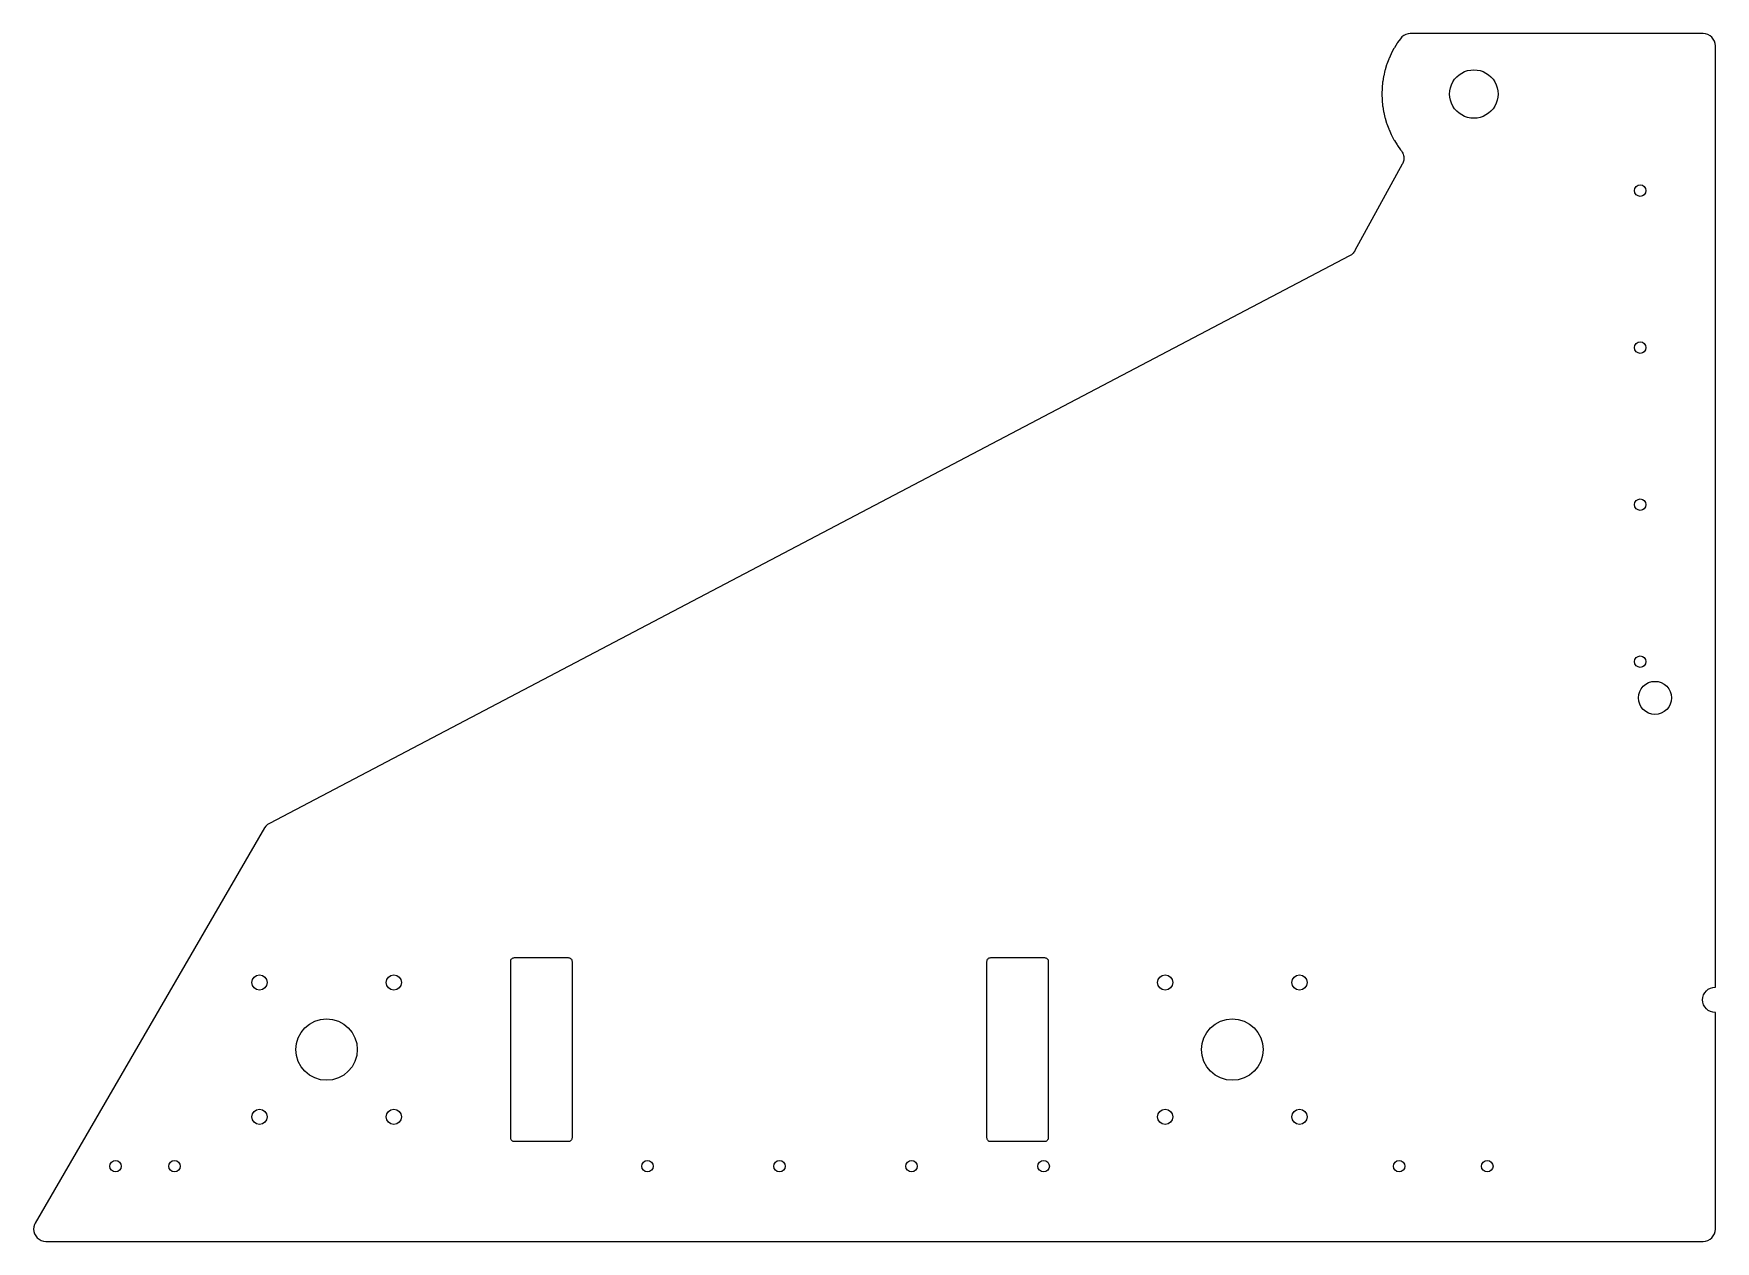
# Model space of a CAD drawing. Header units: millimetres. Extents: x 0 to 1393, y 0 to 1000.
import ezdxf

# ---------------------------------------------------------------- set-up
doc = ezdxf.new("R2010")
doc.units = ezdxf.units.MM

msp = doc.modelspace()

# ---------------------------------------------------------------- linework, layer by layer
for p, q in [((1129.11, 992.056), (1126.82, 988.378)), ((1129.47, 992.6), (1129.11, 992.056)), ((1131.78, 995.825), (1129.47, 992.6)), ((1133.08, 997.299), (1131.78, 995.825)), ((1134.63, 998.492), (1133.08, 997.299)), ((1136.39, 999.359), (1134.63, 998.492)), ((1138.28, 999.866), (1136.39, 999.359)), ((1139.91, 1000), (1138.28, 999.866)), ((1382.64, 1000), (1139.91, 1000)), ((1384.59, 999.808), (1382.64, 1000)), ((1386.47, 999.239), (1384.59, 999.808)), ((1388.2, 998.315), (1386.47, 999.239)), ((1389.71, 997.071), (1388.2, 998.315)), ((1390.95, 995.556), (1389.71, 997.071)), ((1391.88, 993.827), (1390.95, 995.556)), ((1392.45, 991.951), (1391.88, 993.827)), ((1392.64, 990), (1392.45, 991.951)), ((1392.64, 210.525), (1392.64, 990)), ((1122.12, 978.854), (1120.6, 974.8)), ((1122.27, 979.219), (1122.12, 978.854)), ((1122.38, 979.459), (1122.27, 979.219)), ((1124.16, 983.405), (1122.38, 979.459)), ((1124.45, 983.991), (1124.16, 983.405)), ((1126.49, 987.812), (1124.45, 983.991)), ((1126.82, 988.378), (1126.49, 987.812)), ((1117.85, 964.543), (1117.15, 960.27)), ((1117.98, 965.185), (1117.85, 964.543)), ((1118.96, 969.403), (1117.98, 965.185)), ((1119.13, 970.035), (1118.96, 969.403)), ((1120.39, 974.18), (1119.13, 970.035)), ((1120.6, 974.8), (1120.39, 974.18)), ((1175.28, 960.025), (1176.73, 962.206)), ((1176.73, 962.206), (1178.46, 964.177)), ((1178.46, 964.177), (1180.43, 965.907)), ((1180.43, 965.907), (1182.62, 967.364)), ((1182.62, 967.364), (1184.97, 968.524)), ((1184.97, 968.524), (1187.45, 969.367)), ((1187.45, 969.367), (1190.02, 969.878)), ((1190.02, 969.878), (1192.64, 970.05)), ((1192.64, 970.05), (1195.26, 969.878)), ((1195.26, 969.878), (1197.83, 969.367)), ((1197.83, 969.367), (1200.31, 968.524)), ((1200.31, 968.524), (1202.67, 967.364)), ((1202.67, 967.364), (1204.85, 965.907)), ((1204.85, 965.907), (1206.82, 964.177)), ((1206.82, 964.177), (1208.55, 962.206)), ((1208.55, 962.206), (1210, 960.025)), ((1116.59, 954.656), (1116.45, 950.327)), ((1116.45, 950.327), (1116.45, 949.673)), ((1116.45, 949.673), (1116.59, 945.344)), ((1116.64, 955.309), (1116.59, 954.656)), ((1117.06, 959.62), (1116.64, 955.309)), ((1117.1, 959.975), (1117.06, 959.62)), ((1117.15, 960.27), (1117.1, 959.975)), ((1172.59, 950), (1172.76, 952.617)), ((1172.76, 947.383), (1172.59, 950)), ((1172.76, 952.617), (1173.27, 955.189)), ((1173.27, 944.811), (1172.76, 947.383)), ((1173.27, 955.189), (1174.12, 957.673)), ((1174.12, 957.673), (1175.28, 960.025)), ((1210, 960.025), (1211.16, 957.673)), ((1211.16, 957.673), (1212.01, 955.189)), ((1212.01, 955.189), (1212.52, 952.617)), ((1212.52, 947.383), (1212.01, 944.811)), ((1212.52, 952.617), (1212.69, 950)), ((1212.69, 950), (1212.52, 947.383)), ((1116.59, 945.344), (1116.64, 944.691)), ((1116.64, 944.691), (1117.06, 940.38)), ((1117.06, 940.38), (1117.1, 940.026)), ((1117.1, 940.026), (1117.15, 939.73)), ((1117.15, 939.73), (1117.85, 935.457)), ((1117.85, 935.457), (1117.98, 934.815)), ((1117.98, 934.815), (1118.96, 930.597)), ((1174.12, 942.327), (1173.27, 944.811)), ((1175.28, 939.975), (1174.12, 942.327)), ((1176.73, 937.794), (1175.28, 939.975)), ((1178.46, 935.823), (1176.73, 937.794)), ((1180.43, 934.093), (1178.46, 935.823)), ((1182.62, 932.636), (1180.43, 934.093)), ((1204.85, 934.093), (1202.67, 932.636)), ((1206.82, 935.823), (1204.85, 934.093)), ((1208.55, 937.794), (1206.82, 935.823)), ((1210, 939.975), (1208.55, 937.794)), ((1211.16, 942.327), (1210, 939.975)), ((1212.01, 944.811), (1211.16, 942.327)), ((1118.96, 930.597), (1119.13, 929.965)), ((1119.13, 929.965), (1120.39, 925.819)), ((1120.39, 925.819), (1120.6, 925.2)), ((1120.6, 925.2), (1122.12, 921.146)), ((1122.12, 921.146), (1122.27, 920.782)), ((1122.27, 920.782), (1122.38, 920.541)), ((1122.38, 920.541), (1124.16, 916.596)), ((1184.97, 931.476), (1182.62, 932.636)), ((1187.45, 930.633), (1184.97, 931.476)), ((1190.02, 930.122), (1187.45, 930.633)), ((1192.64, 929.95), (1190.02, 930.122)), ((1195.26, 930.122), (1192.64, 929.95)), ((1197.83, 930.633), (1195.26, 930.122)), ((1200.31, 931.476), (1197.83, 930.633)), ((1202.67, 932.636), (1200.31, 931.476)), ((1124.16, 916.596), (1124.45, 916.009)), ((1124.45, 916.009), (1126.49, 912.188)), ((1126.49, 912.188), (1126.82, 911.622)), ((1126.82, 911.622), (1129.11, 907.944)), ((1129.11, 907.944), (1129.47, 907.4)), ((1129.47, 907.4), (1132, 903.878)), ((1133.41, 891.885), (1094.21, 820.336)), ((1132, 903.878), (1132.2, 903.611)), ((1132.2, 903.611), (1132.63, 903.034)), ((1132.63, 903.034), (1133.34, 901.949)), ((1133.34, 901.949), (1133.81, 901.06)), ((1133.62, 892.327), (1133.41, 891.885)), ((1134.1, 893.452), (1133.62, 892.327)), ((1133.81, 901.06), (1134.17, 900.165)), ((1134.39, 894.385), (1134.1, 893.452)), ((1134.17, 900.165), (1134.44, 899.227)), ((1134.59, 895.342), (1134.39, 894.385)), ((1134.44, 899.227), (1134.62, 898.266)), ((1134.7, 896.314), (1134.59, 895.342)), ((1134.62, 898.266), (1134.71, 897.292)), ((1134.71, 897.292), (1134.7, 896.314)), ((1325.65, 870), (1326.01, 871.823)), ((1326.01, 868.177), (1325.65, 870)), ((1326.01, 871.823), (1327.04, 873.368)), ((1327.04, 866.632), (1326.01, 868.177)), ((1327.04, 873.368), (1328.59, 874.4)), ((1328.59, 865.6), (1327.04, 866.632)), ((1328.59, 874.4), (1330.41, 874.762)), ((1330.41, 865.237), (1328.59, 865.6)), ((1330.41, 874.762), (1332.23, 874.4)), ((1332.23, 865.6), (1330.41, 865.237)), ((1332.23, 874.4), (1333.78, 873.368)), ((1333.78, 866.632), (1332.23, 865.6)), ((1333.78, 873.368), (1334.81, 871.823)), ((1334.81, 868.177), (1333.78, 866.632)), ((1334.81, 871.823), (1335.17, 870)), ((1335.17, 870), (1334.81, 868.177)), ((1089.75, 815.961), (195.193, 346.124)), ((1090.17, 816.211), (1089.75, 815.961)), ((1091.2, 816.883), (1090.17, 816.211)), ((1091.96, 817.498), (1091.2, 816.883)), ((1092.66, 818.187), (1091.96, 817.498)), ((1093.28, 818.932), (1092.66, 818.187)), ((1093.95, 819.924), (1093.28, 818.932)), ((1094.21, 820.336), (1093.95, 819.924)), ((1325.65, 740), (1326.01, 741.823)), ((1326.01, 738.177), (1325.65, 740)), ((1326.01, 741.823), (1327.04, 743.368)), ((1327.04, 736.632), (1326.01, 738.177)), ((1327.04, 743.368), (1328.59, 744.4)), ((1328.59, 744.4), (1330.41, 744.762)), ((1330.41, 744.762), (1332.23, 744.4)), ((1332.23, 744.4), (1333.78, 743.368)), ((1333.78, 743.368), (1334.81, 741.823)), ((1334.81, 738.177), (1333.78, 736.632)), ((1334.81, 741.823), (1335.17, 740)), ((1335.17, 740), (1334.81, 738.177)), ((1328.59, 735.6), (1327.04, 736.632)), ((1330.41, 735.237), (1328.59, 735.6)), ((1332.23, 735.6), (1330.41, 735.237)), ((1333.78, 736.632), (1332.23, 735.6)), ((1326.01, 611.823), (1327.04, 613.368)), ((1327.04, 613.368), (1328.59, 614.4)), ((1328.59, 614.4), (1330.41, 614.762)), ((1330.41, 614.762), (1332.23, 614.4)), ((1332.23, 614.4), (1333.78, 613.368)), ((1333.78, 613.368), (1334.81, 611.823)), ((1325.65, 610), (1326.01, 611.823)), ((1326.01, 608.177), (1325.65, 610)), ((1327.04, 606.632), (1326.01, 608.177)), ((1328.59, 605.6), (1327.04, 606.632)), ((1330.41, 605.237), (1328.59, 605.6)), ((1332.23, 605.6), (1330.41, 605.237)), ((1333.78, 606.632), (1332.23, 605.6)), ((1334.81, 608.177), (1333.78, 606.632)), ((1334.81, 611.823), (1335.17, 610)), ((1335.17, 610), (1334.81, 608.177)), ((1325.65, 480), (1326.01, 481.823)), ((1326.01, 478.177), (1325.65, 480)), ((1326.01, 481.823), (1327.04, 483.368)), ((1327.04, 476.632), (1326.01, 478.177)), ((1327.04, 483.368), (1328.59, 484.4)), ((1328.59, 475.6), (1327.04, 476.632)), ((1328.59, 484.4), (1330.41, 484.762)), ((1330.41, 475.237), (1328.59, 475.6)), ((1330.41, 484.762), (1332.23, 484.4)), ((1332.23, 475.6), (1330.41, 475.237)), ((1332.23, 484.4), (1333.78, 483.368)), ((1333.78, 476.632), (1332.23, 475.6)), ((1333.78, 483.368), (1334.81, 481.823)), ((1334.81, 478.177), (1333.78, 476.632)), ((1334.81, 481.823), (1335.17, 480)), ((1335.17, 480), (1334.81, 478.177)), ((1331.25, 457.611), (1332.95, 459.687)), ((1332.95, 459.687), (1335.03, 461.391)), ((1335.03, 461.391), (1337.4, 462.657)), ((1337.4, 462.657), (1339.97, 463.437)), ((1339.97, 463.437), (1342.64, 463.7)), ((1342.64, 463.7), (1345.31, 463.437)), ((1345.31, 463.437), (1347.88, 462.657)), ((1347.88, 462.657), (1350.25, 461.391)), ((1350.25, 461.391), (1352.33, 459.687)), ((1352.33, 459.687), (1354.03, 457.611)), ((1328.94, 450), (1329.2, 452.673)), ((1329.2, 447.327), (1328.94, 450)), ((1329.2, 452.673), (1329.98, 455.243)), ((1329.98, 444.757), (1329.2, 447.327)), ((1329.98, 455.243), (1331.25, 457.611)), ((1354.03, 457.611), (1355.3, 455.243)), ((1355.3, 455.243), (1356.08, 452.673)), ((1356.08, 447.327), (1355.3, 444.757)), ((1356.08, 452.673), (1356.34, 450)), ((1356.34, 450), (1356.08, 447.327)), ((1331.25, 442.389), (1329.98, 444.757)), ((1332.95, 440.313), (1331.25, 442.389)), ((1335.03, 438.609), (1332.95, 440.313)), ((1337.4, 437.343), (1335.03, 438.609)), ((1339.97, 436.563), (1337.4, 437.343)), ((1342.64, 436.3), (1339.97, 436.563)), ((1345.31, 436.563), (1342.64, 436.3)), ((1347.88, 437.343), (1345.31, 436.563)), ((1350.25, 438.609), (1347.88, 437.343)), ((1352.33, 440.313), (1350.25, 438.609)), ((1354.03, 442.389), (1352.33, 440.313)), ((1355.3, 444.757), (1354.03, 442.389)), ((191.193, 342.288), (1.3514, 15.0177)), ((192.338, 343.879), (191.193, 342.288)), ((193.772, 345.217), (192.338, 343.879)), ((195.193, 346.124), (193.772, 345.217)), ((395.04, 231.775), (395.101, 232.394)), ((395.04, 85.725), (395.04, 231.775)), ((395.101, 232.394), (395.282, 232.99)), ((395.282, 232.99), (395.575, 233.539)), ((395.575, 233.539), (395.97, 234.02)), ((395.97, 234.02), (396.451, 234.415)), ((396.451, 234.415), (397, 234.708)), ((397, 234.708), (397.596, 234.889)), ((397.596, 234.889), (398.215, 234.95)), ((398.215, 234.95), (442.665, 234.95)), ((442.665, 234.95), (443.284, 234.889)), ((443.284, 234.889), (443.88, 234.708)), ((443.88, 234.708), (444.429, 234.415)), ((444.429, 234.415), (444.91, 234.02)), ((444.91, 234.02), (445.305, 233.539)), ((445.305, 233.539), (445.598, 232.99)), ((445.598, 232.99), (445.779, 232.394)), ((445.779, 232.394), (445.84, 231.775)), ((445.84, 231.775), (445.84, 85.725)), ((789.44, 231.775), (789.501, 232.394)), ((789.44, 85.725), (789.44, 231.775)), ((789.501, 232.394), (789.682, 232.99)), ((789.682, 232.99), (789.975, 233.539)), ((789.975, 233.539), (790.37, 234.02)), ((790.37, 234.02), (790.851, 234.415)), ((790.851, 234.415), (791.4, 234.708)), ((791.4, 234.708), (791.996, 234.889)), ((791.996, 234.889), (792.615, 234.95)), ((792.615, 234.95), (837.065, 234.95)), ((837.065, 234.95), (837.684, 234.889)), ((837.684, 234.889), (838.28, 234.708)), ((838.28, 234.708), (838.829, 234.415)), ((838.829, 234.415), (839.31, 234.02)), ((839.31, 234.02), (839.705, 233.539)), ((839.705, 233.539), (839.998, 232.99)), ((839.998, 232.99), (840.179, 232.394)), ((840.179, 232.394), (840.24, 231.775)), ((840.24, 231.775), (840.24, 85.725)), ((180.701, 214.339), (181.184, 216.769)), ((181.184, 211.909), (180.701, 214.339)), ((181.184, 216.769), (182.561, 218.829)), ((182.561, 209.849), (181.184, 211.909)), ((182.561, 218.829), (184.621, 220.206)), ((184.621, 208.473), (182.561, 209.849)), ((184.621, 220.206), (187.051, 220.689)), ((187.051, 220.689), (189.481, 220.206)), ((189.481, 220.206), (191.541, 218.829)), ((191.541, 209.849), (189.481, 208.473)), ((191.541, 218.829), (192.917, 216.769)), ((192.917, 211.909), (191.541, 209.849)), ((192.917, 216.769), (193.401, 214.339)), ((193.401, 214.339), (192.917, 211.909)), ((291.879, 214.339), (292.363, 216.769)), ((292.363, 211.909), (291.879, 214.339)), ((292.363, 216.769), (293.739, 218.829)), ((293.739, 209.849), (292.363, 211.909)), ((293.739, 218.829), (295.799, 220.206)), ((295.799, 208.473), (293.739, 209.849)), ((295.799, 220.206), (298.229, 220.689)), ((298.229, 220.689), (300.659, 220.206)), ((300.659, 220.206), (302.719, 218.829)), ((302.719, 209.849), (300.659, 208.473)), ((302.719, 218.829), (304.096, 216.769)), ((304.096, 211.909), (302.719, 209.849)), ((304.096, 216.769), (304.579, 214.339)), ((304.579, 214.339), (304.096, 211.909)), ((930.701, 214.339), (931.184, 216.769)), ((931.184, 211.909), (930.701, 214.339)), ((931.184, 216.769), (932.561, 218.829)), ((932.561, 209.849), (931.184, 211.909)), ((932.561, 218.829), (934.621, 220.206)), ((934.621, 208.473), (932.561, 209.849)), ((934.621, 220.206), (937.051, 220.689)), ((937.051, 220.689), (939.481, 220.206)), ((939.481, 220.206), (941.541, 218.829)), ((941.541, 209.849), (939.481, 208.473)), ((941.541, 218.829), (942.917, 216.769)), ((942.917, 211.909), (941.541, 209.849)), ((942.917, 216.769), (943.401, 214.339)), ((943.401, 214.339), (942.917, 211.909)), ((1041.88, 214.339), (1042.36, 216.769)), ((1042.36, 211.909), (1041.88, 214.339)), ((1042.36, 216.769), (1043.74, 218.829)), ((1043.74, 209.849), (1042.36, 211.909)), ((1043.74, 218.829), (1045.8, 220.206)), ((1045.8, 208.473), (1043.74, 209.849)), ((1045.8, 220.206), (1048.23, 220.689)), ((1048.23, 220.689), (1050.66, 220.206)), ((1050.66, 220.206), (1052.72, 218.829)), ((1052.72, 209.849), (1050.66, 208.473)), ((1052.72, 218.829), (1054.1, 216.769)), ((1054.1, 211.909), (1052.72, 209.849)), ((1054.1, 216.769), (1054.58, 214.339)), ((1054.58, 214.339), (1054.1, 211.909)), ((1386.79, 208.751), (1388.61, 209.724)), ((1388.61, 209.724), (1390.59, 210.323)), ((1390.59, 210.323), (1392.64, 210.525)), ((187.051, 207.989), (184.621, 208.473)), ((189.481, 208.473), (187.051, 207.989)), ((298.229, 207.989), (295.799, 208.473)), ((300.659, 208.473), (298.229, 207.989)), ((937.051, 207.989), (934.621, 208.473)), ((939.481, 208.473), (937.051, 207.989)), ((1048.23, 207.989), (1045.8, 208.473)), ((1050.66, 208.473), (1048.23, 207.989)), ((1382.12, 200), (1382.32, 202.053)), ((1382.32, 197.947), (1382.12, 200)), ((1382.32, 202.053), (1382.92, 204.028)), ((1382.92, 195.972), (1382.32, 197.947)), ((1382.92, 204.028), (1383.89, 205.847)), ((1383.89, 194.153), (1382.92, 195.972)), ((1383.89, 205.847), (1385.2, 207.442)), ((1385.2, 207.442), (1386.79, 208.751)), ((228.529, 179.869), (232.92, 182.217)), ((232.92, 182.217), (237.685, 183.662)), ((237.685, 183.662), (242.64, 184.15)), ((242.64, 184.15), (247.595, 183.662)), ((247.595, 183.662), (252.36, 182.217)), ((252.36, 182.217), (256.751, 179.869)), ((978.529, 179.869), (982.92, 182.217)), ((982.92, 182.217), (987.685, 183.662)), ((987.685, 183.662), (992.64, 184.15)), ((992.64, 184.15), (997.595, 183.662)), ((997.595, 183.662), (1002.36, 182.217)), ((1002.36, 182.217), (1006.75, 179.869)), ((1385.2, 192.558), (1383.89, 194.153)), ((1386.79, 191.249), (1385.2, 192.558)), ((1388.61, 190.276), (1386.79, 191.249)), ((1390.59, 189.677), (1388.61, 190.276)), ((1392.64, 189.475), (1390.59, 189.677)), ((1392.64, 10), (1392.64, 189.475)), ((217.728, 163.705), (219.173, 168.47)), ((219.173, 168.47), (221.521, 172.861)), ((221.521, 172.861), (224.679, 176.711)), ((224.679, 176.711), (228.529, 179.869)), ((256.751, 179.869), (260.601, 176.711)), ((260.601, 176.711), (263.759, 172.861)), ((263.759, 172.861), (266.107, 168.47)), ((266.107, 168.47), (267.552, 163.705)), ((967.728, 163.705), (969.173, 168.47)), ((969.173, 168.47), (971.521, 172.861)), ((971.521, 172.861), (974.679, 176.711)), ((974.679, 176.711), (978.529, 179.869)), ((1006.75, 179.869), (1010.6, 176.711)), ((1010.6, 176.711), (1013.76, 172.861)), ((1013.76, 172.861), (1016.11, 168.47)), ((1016.11, 168.47), (1017.55, 163.705)), ((217.24, 158.75), (217.728, 163.705)), ((217.728, 153.795), (217.24, 158.75)), ((219.173, 149.03), (217.728, 153.795)), ((267.552, 153.795), (266.107, 149.03)), ((267.552, 163.705), (268.04, 158.75)), ((268.04, 158.75), (267.552, 153.795)), ((967.24, 158.75), (967.728, 163.705)), ((967.728, 153.795), (967.24, 158.75)), ((969.173, 149.03), (967.728, 153.795)), ((1017.55, 153.795), (1016.11, 149.03)), ((1017.55, 163.705), (1018.04, 158.75)), ((1018.04, 158.75), (1017.55, 153.795)), ((221.521, 144.639), (219.173, 149.03)), ((224.679, 140.789), (221.521, 144.639)), ((228.529, 137.631), (224.679, 140.789)), ((260.601, 140.789), (256.751, 137.631)), ((263.759, 144.639), (260.601, 140.789)), ((266.107, 149.03), (263.759, 144.639)), ((971.521, 144.639), (969.173, 149.03)), ((974.679, 140.789), (971.521, 144.639)), ((978.529, 137.631), (974.679, 140.789)), ((1010.6, 140.789), (1006.75, 137.631)), ((1013.76, 144.639), (1010.6, 140.789)), ((1016.11, 149.03), (1013.76, 144.639)), ((232.92, 135.283), (228.529, 137.631)), ((237.685, 133.838), (232.92, 135.283)), ((242.64, 133.35), (237.685, 133.838)), ((247.595, 133.838), (242.64, 133.35)), ((252.36, 135.283), (247.595, 133.838)), ((256.751, 137.631), (252.36, 135.283)), ((982.92, 135.283), (978.529, 137.631)), ((987.685, 133.838), (982.92, 135.283)), ((992.64, 133.35), (987.685, 133.838)), ((997.595, 133.838), (992.64, 133.35)), ((1002.36, 135.283), (997.595, 133.838)), ((1006.75, 137.631), (1002.36, 135.283)), ((180.701, 103.161), (181.184, 105.591)), ((181.184, 100.731), (180.701, 103.161)), ((181.184, 105.591), (182.561, 107.651)), ((182.561, 98.6707), (181.184, 100.731)), ((182.561, 107.651), (184.621, 109.027)), ((184.621, 97.2942), (182.561, 98.6707)), ((184.621, 109.027), (187.051, 109.511)), ((187.051, 109.511), (189.481, 109.027)), ((189.481, 109.027), (191.541, 107.651)), ((191.541, 98.6707), (189.481, 97.2942)), ((191.541, 107.651), (192.917, 105.591)), ((192.917, 100.731), (191.541, 98.6707)), ((192.917, 105.591), (193.401, 103.161)), ((193.401, 103.161), (192.917, 100.731)), ((291.879, 103.161), (292.363, 105.591)), ((292.363, 100.731), (291.879, 103.161)), ((292.363, 105.591), (293.739, 107.651)), ((293.739, 98.6707), (292.363, 100.731)), ((293.739, 107.651), (295.799, 109.027)), ((295.799, 97.2942), (293.739, 98.6707)), ((295.799, 109.027), (298.229, 109.511)), ((298.229, 109.511), (300.659, 109.027)), ((300.659, 109.027), (302.719, 107.651)), ((302.719, 98.6707), (300.659, 97.2942)), ((302.719, 107.651), (304.096, 105.591)), ((304.096, 100.731), (302.719, 98.6707)), ((304.096, 105.591), (304.579, 103.161)), ((304.579, 103.161), (304.096, 100.731)), ((930.701, 103.161), (931.184, 105.591)), ((931.184, 100.731), (930.701, 103.161)), ((931.184, 105.591), (932.561, 107.651)), ((932.561, 98.6707), (931.184, 100.731)), ((932.561, 107.651), (934.621, 109.027)), ((934.621, 97.2942), (932.561, 98.6707)), ((934.621, 109.027), (937.051, 109.511)), ((937.051, 109.511), (939.481, 109.027)), ((939.481, 109.027), (941.541, 107.651)), ((941.541, 98.6707), (939.481, 97.2942)), ((941.541, 107.651), (942.917, 105.591)), ((942.917, 100.731), (941.541, 98.6707)), ((942.917, 105.591), (943.401, 103.161)), ((943.401, 103.161), (942.917, 100.731)), ((1041.88, 103.161), (1042.36, 105.591)), ((1042.36, 100.731), (1041.88, 103.161)), ((1042.36, 105.591), (1043.74, 107.651)), ((1043.74, 98.6707), (1042.36, 100.731)), ((1043.74, 107.651), (1045.8, 109.027)), ((1045.8, 97.2942), (1043.74, 98.6707)), ((1045.8, 109.027), (1048.23, 109.511)), ((1048.23, 109.511), (1050.66, 109.027)), ((1050.66, 109.027), (1052.72, 107.651)), ((1052.72, 98.6707), (1050.66, 97.2942)), ((1052.72, 107.651), (1054.1, 105.591)), ((1054.1, 100.731), (1052.72, 98.6707)), ((1054.1, 105.591), (1054.58, 103.161)), ((1054.58, 103.161), (1054.1, 100.731)), ((187.051, 96.8108), (184.621, 97.2942)), ((189.481, 97.2942), (187.051, 96.8108)), ((298.229, 96.8108), (295.799, 97.2942)), ((300.659, 97.2942), (298.229, 96.8108)), ((395.101, 85.1056), (395.04, 85.725)), ((395.282, 84.51), (395.101, 85.1056)), ((395.575, 83.9611), (395.282, 84.51)), ((395.97, 83.4799), (395.575, 83.9611)), ((445.305, 83.9611), (444.91, 83.4799)), ((445.598, 84.51), (445.305, 83.9611)), ((445.779, 85.1056), (445.598, 84.51)), ((445.84, 85.725), (445.779, 85.1056)), ((789.501, 85.1056), (789.44, 85.725)), ((789.682, 84.51), (789.501, 85.1056)), ((789.975, 83.9611), (789.682, 84.51)), ((790.37, 83.4799), (789.975, 83.9611)), ((839.705, 83.9611), (839.31, 83.4799)), ((839.998, 84.51), (839.705, 83.9611)), ((840.179, 85.1056), (839.998, 84.51)), ((840.24, 85.725), (840.179, 85.1056)), ((937.051, 96.8108), (934.621, 97.2942)), ((939.481, 97.2942), (937.051, 96.8108)), ((1048.23, 96.8108), (1045.8, 97.2942)), ((1050.66, 97.2942), (1048.23, 96.8108)), ((396.451, 83.0851), (395.97, 83.4799)), ((397, 82.7917), (396.451, 83.0851)), ((397.596, 82.611), (397, 82.7917)), ((398.215, 82.55), (397.596, 82.611)), ((442.665, 82.55), (398.215, 82.55)), ((443.284, 82.611), (442.665, 82.55)), ((443.88, 82.7917), (443.284, 82.611)), ((444.429, 83.0851), (443.88, 82.7917)), ((444.91, 83.4799), (444.429, 83.0851)), ((790.851, 83.0851), (790.37, 83.4799)), ((791.4, 82.7917), (790.851, 83.0851)), ((791.996, 82.611), (791.4, 82.7917)), ((792.615, 82.55), (791.996, 82.611)), ((837.065, 82.55), (792.615, 82.55)), ((837.684, 82.611), (837.065, 82.55)), ((838.28, 82.7917), (837.684, 82.611)), ((838.829, 83.0851), (838.28, 82.7917)), ((839.31, 83.4799), (838.829, 83.0851)), ((63.0775, 62.23), (63.44, 64.0525)), ((63.44, 60.4075), (63.0775, 62.23)), ((63.44, 64.0525), (64.4724, 65.5976)), ((64.4724, 58.8624), (63.44, 60.4075)), ((64.4724, 65.5976), (66.0175, 66.63)), ((66.0175, 57.83), (64.4724, 58.8624)), ((66.0175, 66.63), (67.84, 66.9925)), ((67.84, 57.4675), (66.0175, 57.83)), ((67.84, 66.9925), (69.6625, 66.63)), ((69.6625, 57.83), (67.84, 57.4675)), ((69.6625, 66.63), (71.2076, 65.5976)), ((71.2076, 58.8624), (69.6625, 57.83)), ((71.2076, 65.5976), (72.24, 64.0525)), ((72.24, 60.4075), (71.2076, 58.8624)), ((72.24, 64.0525), (72.6025, 62.23)), ((72.6025, 62.23), (72.24, 60.4075)), ((111.878, 62.23), (112.24, 64.0525)), ((112.24, 60.4075), (111.878, 62.23)), ((112.24, 64.0525), (113.272, 65.5976)), ((113.272, 58.8624), (112.24, 60.4075)), ((113.272, 65.5976), (114.817, 66.63)), ((114.817, 57.83), (113.272, 58.8624)), ((114.817, 66.63), (116.64, 66.9925)), ((116.64, 57.4675), (114.817, 57.83)), ((116.64, 66.9925), (118.463, 66.63)), ((118.463, 57.83), (116.64, 57.4675)), ((118.463, 66.63), (120.008, 65.5976)), ((120.008, 58.8624), (118.463, 57.83)), ((120.008, 65.5976), (121.04, 64.0525)), ((121.04, 60.4075), (120.008, 58.8624)), ((121.04, 64.0525), (121.403, 62.23)), ((121.403, 62.23), (121.04, 60.4075)), ((503.518, 62.23), (503.88, 64.0525)), ((503.88, 60.4075), (503.518, 62.23)), ((503.88, 64.0525), (504.912, 65.5976)), ((504.912, 58.8624), (503.88, 60.4075)), ((504.912, 65.5976), (506.457, 66.63)), ((506.457, 57.83), (504.912, 58.8624)), ((506.457, 66.63), (508.28, 66.9925)), ((508.28, 57.4675), (506.457, 57.83)), ((508.28, 66.9925), (510.103, 66.63)), ((510.103, 57.83), (508.28, 57.4675)), ((510.103, 66.63), (511.648, 65.5976)), ((511.648, 58.8624), (510.103, 57.83)), ((511.648, 65.5976), (512.68, 64.0525)), ((512.68, 60.4075), (511.648, 58.8624)), ((512.68, 64.0525), (513.043, 62.23)), ((513.043, 62.23), (512.68, 60.4075)), ((612.878, 62.23), (613.24, 64.0525)), ((613.24, 60.4075), (612.878, 62.23)), ((613.24, 64.0525), (614.272, 65.5976)), ((614.272, 58.8624), (613.24, 60.4075)), ((614.272, 65.5976), (615.817, 66.63)), ((615.817, 57.83), (614.272, 58.8624)), ((615.817, 66.63), (617.64, 66.9925)), ((617.64, 57.4675), (615.817, 57.83)), ((617.64, 66.9925), (619.463, 66.63)), ((619.463, 57.83), (617.64, 57.4675)), ((619.463, 66.63), (621.008, 65.5976)), ((621.008, 58.8624), (619.463, 57.83)), ((621.008, 65.5976), (622.04, 64.0525)), ((622.04, 60.4075), (621.008, 58.8624)), ((622.04, 64.0525), (622.403, 62.23)), ((622.403, 62.23), (622.04, 60.4075)), ((722.238, 62.23), (722.6, 64.0525)), ((722.6, 60.4075), (722.238, 62.23)), ((722.6, 64.0525), (723.632, 65.5976)), ((723.632, 58.8624), (722.6, 60.4075)), ((723.632, 65.5976), (725.177, 66.63)), ((725.177, 57.83), (723.632, 58.8624)), ((725.177, 66.63), (727, 66.9925)), ((727, 57.4675), (725.177, 57.83)), ((727, 66.9925), (728.823, 66.63)), ((728.823, 57.83), (727, 57.4675)), ((728.823, 66.63), (730.368, 65.5976)), ((730.368, 58.8624), (728.823, 57.83)), ((730.368, 65.5976), (731.4, 64.0525)), ((731.4, 60.4075), (730.368, 58.8624)), ((731.4, 64.0525), (731.763, 62.23)), ((731.763, 62.23), (731.4, 60.4075)), ((831.598, 62.23), (831.96, 64.0525)), ((831.96, 60.4075), (831.598, 62.23)), ((831.96, 64.0525), (832.992, 65.5976)), ((832.992, 58.8624), (831.96, 60.4075)), ((832.992, 65.5976), (834.537, 66.63)), ((834.537, 57.83), (832.992, 58.8624)), ((834.537, 66.63), (836.36, 66.9925)), ((836.36, 57.4675), (834.537, 57.83)), ((836.36, 66.9925), (838.183, 66.63)), ((838.183, 57.83), (836.36, 57.4675)), ((838.183, 66.63), (839.728, 65.5976)), ((839.728, 58.8624), (838.183, 57.83)), ((839.728, 65.5976), (840.76, 64.0525)), ((840.76, 60.4075), (839.728, 58.8624)), ((840.76, 64.0525), (841.123, 62.23)), ((841.123, 62.23), (840.76, 60.4075)), ((1125.98, 62.23), (1126.34, 64.0525)), ((1126.34, 60.4075), (1125.98, 62.23)), ((1126.34, 64.0525), (1127.37, 65.5976)), ((1127.37, 58.8624), (1126.34, 60.4075)), ((1127.37, 65.5976), (1128.92, 66.63)), ((1128.92, 57.83), (1127.37, 58.8624)), ((1128.92, 66.63), (1130.74, 66.9925)), ((1130.74, 57.4675), (1128.92, 57.83)), ((1130.74, 66.9925), (1132.56, 66.63)), ((1132.56, 57.83), (1130.74, 57.4675)), ((1132.56, 66.63), (1134.11, 65.5976)), ((1134.11, 58.8624), (1132.56, 57.83)), ((1134.11, 65.5976), (1135.14, 64.0525)), ((1135.14, 60.4075), (1134.11, 58.8624)), ((1135.14, 64.0525), (1135.5, 62.23)), ((1135.5, 62.23), (1135.14, 60.4075)), ((1198.98, 62.23), (1199.34, 64.0525)), ((1199.34, 60.4075), (1198.98, 62.23)), ((1199.34, 64.0525), (1200.37, 65.5976)), ((1200.37, 58.8624), (1199.34, 60.4075)), ((1200.37, 65.5976), (1201.92, 66.63)), ((1201.92, 57.83), (1200.37, 58.8624)), ((1201.92, 66.63), (1203.74, 66.9925)), ((1203.74, 57.4675), (1201.92, 57.83)), ((1203.74, 66.9925), (1205.56, 66.63)), ((1205.56, 57.83), (1203.74, 57.4675)), ((1205.56, 66.63), (1207.11, 65.5976)), ((1207.11, 58.8624), (1205.56, 57.83)), ((1207.11, 65.5976), (1208.14, 64.0525)), ((1208.14, 60.4075), (1207.11, 58.8624)), ((1208.14, 64.0525), (1208.5, 62.23)), ((1208.5, 62.23), (1208.14, 60.4075)), ((1.3514, 15.0177), (0.7626, 13.8268)), ((0.1935, 11.9509), (0.0014, 10)), ((0.0014, 10), (0.1935, 8.0491)), ((0.7626, 13.8268), (0.1935, 11.9509)), ((0.1935, 8.0491), (0.7626, 6.1732)), ((0.7626, 6.1732), (1.6867, 4.4443)), ((1.6867, 4.4443), (2.9303, 2.9289)), ((2.9303, 2.9289), (4.4457, 1.6853)), ((4.4457, 1.6853), (6.1746, 0.7612)), ((6.1746, 0.7612), (8.0505, 0.1922)), ((8.0505, 0.1922), (10.0014, 0)), ((10.0014, 0), (1382.64, 0)), ((1382.64, 0), (1384.59, 0.1922)), ((1384.59, 0.1922), (1386.47, 0.7612)), ((1386.47, 0.7612), (1388.2, 1.6853)), ((1388.2, 1.6853), (1389.71, 2.9289)), ((1389.71, 2.9289), (1390.95, 4.4443)), ((1390.95, 4.4443), (1391.88, 6.1732)), ((1391.88, 6.1732), (1392.45, 8.0491)), ((1392.45, 8.0491), (1392.64, 10))]:
    msp.add_line(p, q)

doc.saveas('drawing.dxf')
